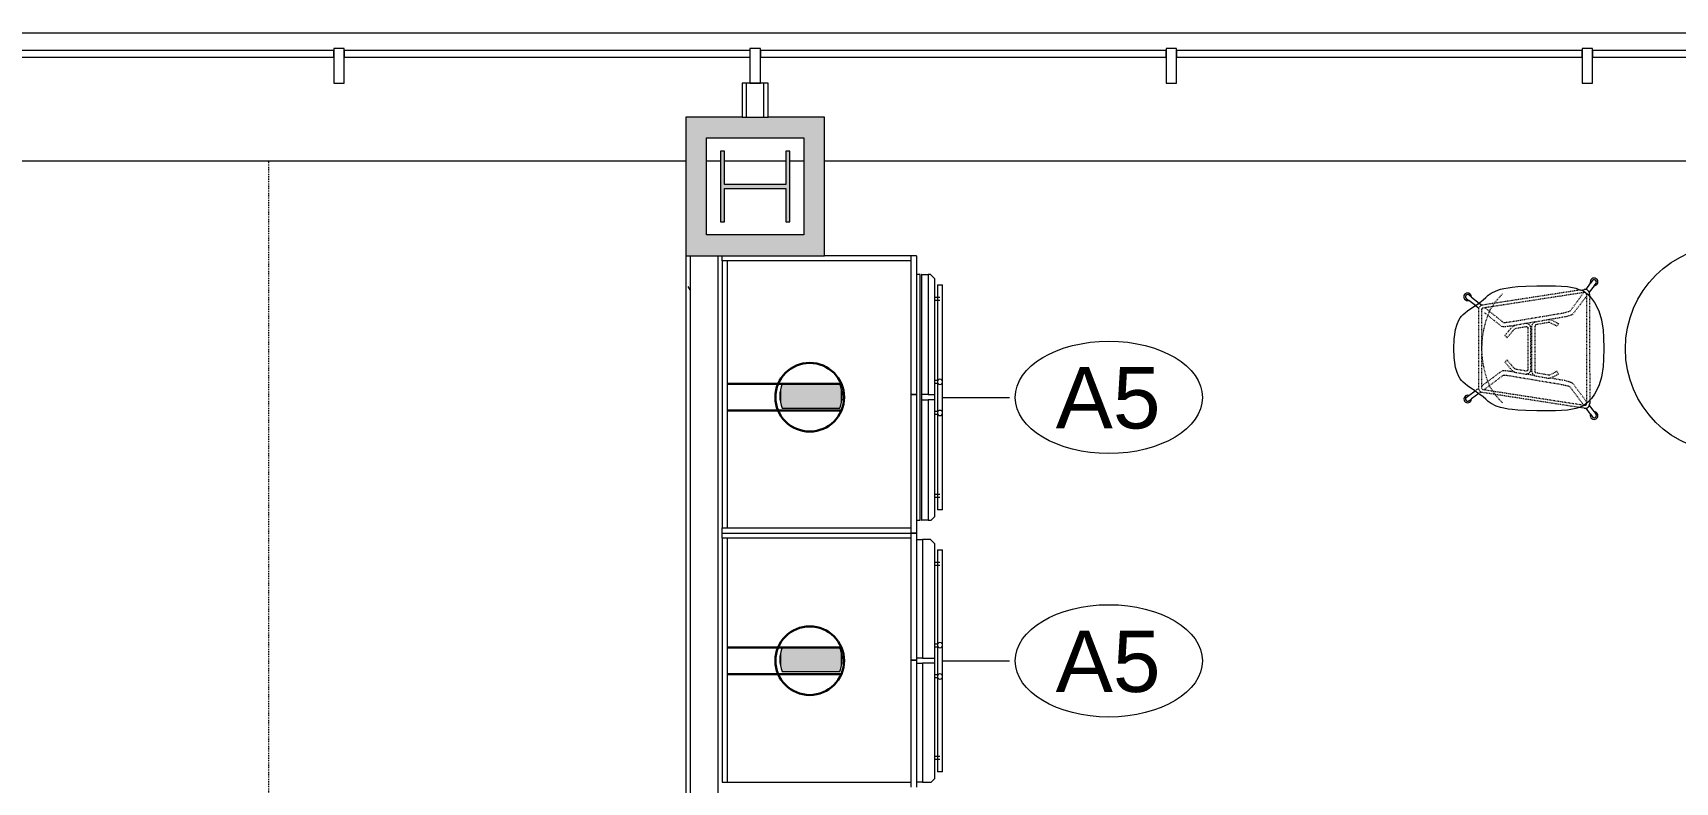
# Model space of a CAD drawing. Header units: inches. Extents: x -1180 to 2011, y -268 to 2143.
# Drawn here: x -161.5 to 75.3, y 2034.5 to 2142.6 of the extents above; entities that cross this region are included whole.
import ezdxf

# ---------------------------------------------------------------- set-up
doc = ezdxf.new("R2010")
doc.units = ezdxf.units.IN
doc.header["$MEASUREMENT"] = 0
doc.linetypes.add('Dash 1_8_', pattern=[0.25, 0.125, -0.125])
doc.linetypes.add('Overhead', pattern=[0.15625, 0.09375, -0.0625])
for name, color, linetype, lineweight in [('A-ANNO-NOTE', 131, 'Continuous', 13), ('A-GLAZ-CURT', 52, 'Continuous', 9), ('A-GLAZ-CWMG', 51, 'Continuous', 13), ('A-WALL', 113, 'Continuous', 13), ('A-WALL-PATT', 111, 'Continuous', 13), ('I-FURN', 30, 'Continuous', 9), ('I-WALL', 2, 'Continuous', 13), ('Q-CASE', 31, 'Continuous', 13), ('Q-SPCQ', 91, 'Continuous', 9), ('Q-SPCQ-IDEN', 132, 'Continuous', 9), ('S-COLS', 52, 'Continuous', 13)]:
    doc.layers.add(name, color=color, linetype=linetype, lineweight=lineweight)
doc.styles.add('Arial', font='arial.ttf', dxfattribs={"height": 8.851796})
pattern_1 = [(0, (0, 0), (30.72, 7.68), [1.267, -21.773, 1.267, -21.773, -122.88]), (0, (0, 0), (30.72, 7.68), [-46.08, 1.267, -44.813, 1.267, -21.773, -53.76]), (0, (0, 0), (30.72, 7.68), [-115.2, 1.267, -14.093, 1.267, -37.133]), (120, (11.52, 3.84), (-22.011075, 22.7643), [1.267, -21.773, 1.267, -21.773, -122.88]), (120, (11.52, 3.84), (-22.011075, 22.7643), [-46.08, 1.267, -44.813, 1.267, -21.773, -53.76]), (120, (11.52, 3.84), (-22.011075, 22.7643), [-115.2, 1.267, -14.093, 1.267, -37.133]), (240, (15.36, 19.2), (-8.708925, -30.4443), [1.267, -21.773, 1.267, -21.773, -122.88]), (240, (15.36, 19.2), (-8.708925, -30.4443), [-46.08, 1.267, -44.813, 1.267, -21.773, -53.76]), (240, (15.36, 19.2), (-8.708925, -30.4443), [-115.2, 1.267, -14.093, 1.267, -37.133])]

# ---------------------------------------------------------------- blocks, each defined once
blk = doc.blocks.new('HP-Bearing Pile-Column - HP10X57-5580024-6TH FLOOR POWER _ SIGNAL')
at = {"layer": 'S-COLS', "lineweight": 9}
blk.add_hatch(color=7, dxfattribs=at).paths.add_polyline_path([(-5.1, 5), (-5.1, 4.435), (-0.2825, 4.435), (-0.2825, -4.435), (-5.1, -4.435), (-5.1, -5), (5.1, -5), (5.1, -4.435), (0.2825, -4.435), (0.2825, 4.435), (5.1, 4.435), (5.1, 5), (-4.9623, 5)], flags=0)
at = {"layer": 'S-COLS', "color": 8, "lineweight": 20}
for p, q in [((5.1, 5), (-5.1, 5)), ((-5.1, 5), (-5.1, 4.435)), ((5.1, 4.435), (5.1, 5)), ((-5.1, 4.435), (-0.2825, 4.435)), ((-0.2825, 4.435), (-0.2825, -4.435)), ((0.2825, -4.435), (0.2825, 4.435)), ((0.2825, 4.435), (5.1, 4.435)), ((-0.2825, -4.435), (-5.1, -4.435)), ((-5.1, -4.435), (-5.1, -5)), ((5.1, -4.435), (0.2825, -4.435)), ((5.1, -5), (5.1, -4.435)), ((-5.1, -5), (5.1, -5))]:
    blk.add_line(p, q, dxfattribs=at)
blk = doc.blocks.new('System Panel - Glazed-4980337-6TH FLOOR POWER _ SIGNAL')
at = {"layer": 'A-GLAZ-CURT', "lineweight": 13}
for p, q in [((29.25, 1.75), (-29.25, 1.75)), ((-29.25, 1.75), (-29.25, 0.75)), ((-29.25, 0.75), (29.25, 0.75)), ((29.25, 0.75), (29.25, 1.75))]:
    blk.add_line(p, q, dxfattribs=at)
blk = doc.blocks.new('System Panel - Glazed-4980340-6TH FLOOR POWER _ SIGNAL')
at = {"layer": 'A-GLAZ-CURT', "lineweight": 13}
for p, q in [((29.25, 1.75), (-29.25, 1.75)), ((-29.25, 1.75), (-29.25, 0.75)), ((-29.25, 0.75), (29.25, 0.75)), ((29.25, 0.75), (29.25, 1.75))]:
    blk.add_line(p, q, dxfattribs=at)
blk = doc.blocks.new('System Panel - Glazed-4980341-6TH FLOOR POWER _ SIGNAL')
at = {"layer": 'A-GLAZ-CURT', "lineweight": 13}
for p, q in [((25.75, 1.75), (-25.75, 1.75)), ((-25.75, 1.75), (-25.75, 0.75)), ((-25.75, 0.75), (25.75, 0.75)), ((25.75, 0.75), (25.75, 1.75))]:
    blk.add_line(p, q, dxfattribs=at)
blk = doc.blocks.new('Rectangular Mullion - 1_5_ x 2_5_ rectangular-4980335-6TH FLOOR POWER _ SIGNAL')
at = {"layer": 'A-GLAZ-CWMG', "lineweight": 20}
for p, q in [((-0.75, 3), (0.75, 3)), ((-0.75, -2), (-0.75, 3)), ((0.75, 3), (0.75, -2)), ((0.75, -2), (-0.75, -2))]:
    blk.add_line(p, q, dxfattribs=at)
blk = doc.blocks.new('A-Refrigerator - A-Refrigerator-BREAK-4739113-6TH FLOOR POWER _ SIGNAL')
at = {"layer": 'Q-SPCQ'}
for p, q in [((-17.5, -14), (-17.5, -13.1)), ((-0.36, -14), (-17.5, -14)), ((-17.5, -14), (-17.5, -15.21)), ((-0.36, -13.1), (-0.36, -14)), ((-0.36, -15.75), (-0.36, -14)), ((0.39, -14), (0.39, -13.1)), ((17.5, -14), (0.39, -14)), ((0.39, -14), (0.39, -15.75)), ((17.5, -13.1), (17.5, -14)), ((17.5, -15.14), (17.5, -14)), ((-17.5, -15.21), (-16.96, -15.75)), ((-16.96, -15.75), (-0.36, -15.75)), ((-2.41, -16.13), (-16, -16.13)), ((-16, -16.88), (-16, -16.13)), ((-14.19, -15.75), (-14.19, -16.13)), ((-14.19, -15.75), (-14.19, -16.5)), ((-13.81, -16.13), (-13.81, -15.75)), ((-13.81, -16.5), (-13.81, -15.75)), ((-2.42, -15.75), (-2.42, -16.18)), ((-2.42, -15.75), (-2.42, -16.18)), ((2.05, -16.13), (-2.05, -16.13)), ((-2.04, -16.2), (-2.04, -15.75)), ((-2.04, -16.2), (-2.04, -15.75)), ((-0.36, -15.75), (0.39, -15.75)), ((0.39, -15.75), (16.89, -15.75)), ((2.04, -15.75), (2.04, -16.2)), ((2.04, -15.75), (2.04, -16.2)), ((16, -16.13), (2.41, -16.13)), ((2.42, -16.18), (2.42, -15.75)), ((2.42, -16.18), (2.42, -15.75)), ((13.81, -15.75), (13.81, -16.13)), ((13.81, -15.75), (13.81, -16.5)), ((14.19, -16.13), (14.19, -15.75)), ((14.19, -16.5), (14.19, -15.75)), ((16, -16.13), (16, -16.88)), ((16.89, -15.75), (17.5, -15.14)), ((-16, -16.88), (16, -16.88))]:
    blk.add_line(p, q, dxfattribs=at)
for centre, start, end in [((-2.25, -16.5), 90, 270), ((-2.25, -16.5), 270, 90), ((2.25, -16.5), 90, 270), ((2.25, -16.5), 270, 90)]:
    blk.add_arc(centre, 0.375, start, end, dxfattribs=at)
blk = doc.blocks.new('A-Refrigerator - A-Refrigerator-BREAK-5920034-6TH FLOOR POWER _ SIGNAL')
at = {"layer": 'Q-SPCQ'}
for p, q in [((-17.72, -13.1), (-17.72, -13.63)), ((-17.72, -13.63), (17.72, -13.63)), ((-0.36, -13.81), (-17.72, -13.81)), ((-17.72, -13.81), (-17.72, -13.88)), ((-17.72, -13.88), (-0.36, -13.88)), ((-17.72, -14.81), (-17.72, -13.88)), ((-0.36, -13.88), (-0.36, -13.81)), ((17.72, -13.81), (-0.36, -13.81)), ((-0.36, -13.88), (-0.36, -14.81)), ((0.39, -13.88), (17.72, -13.88)), ((0.39, -14.81), (0.39, -13.88)), ((17.72, -13.63), (17.72, -13.1)), ((17.72, -13.88), (17.72, -13.81)), ((17.72, -13.88), (17.72, -14.81)), ((-0.36, -14.81), (-17.72, -14.81)), ((-17.72, -14.81), (-17.72, -15.21)), ((-17.72, -15.21), (-17.18, -15.75)), ((-17.18, -15.75), (-0.36, -15.75)), ((-2.41, -16.13), (-16.22, -16.13)), ((-16.22, -16.88), (-16.22, -16.13)), ((-14.41, -15.75), (-14.41, -16.13)), ((-14.41, -15.75), (-14.41, -16.5)), ((-14.03, -16.13), (-14.03, -15.75)), ((-14.03, -16.5), (-14.03, -15.75)), ((-2.42, -15.75), (-2.42, -16.17)), ((-2.42, -15.75), (-2.42, -16.17)), ((2.05, -16.13), (-2.05, -16.13)), ((-2.04, -16.2), (-2.04, -15.75)), ((-2.04, -16.2), (-2.04, -15.75)), ((-0.36, -15.75), (-0.36, -14.81)), ((-0.36, -15.75), (0.39, -15.75)), ((17.72, -14.81), (0.39, -14.81)), ((0.39, -14.81), (0.39, -15.75)), ((0.39, -15.75), (17.11, -15.75)), ((2.04, -15.75), (2.04, -16.2)), ((2.04, -15.75), (2.04, -16.2)), ((16.22, -16.13), (2.41, -16.13)), ((2.42, -16.17), (2.42, -15.75)), ((2.42, -16.17), (2.42, -15.75)), ((14.03, -15.75), (14.03, -16.13)), ((14.03, -15.75), (14.03, -16.5)), ((14.41, -16.13), (14.41, -15.75)), ((14.41, -16.5), (14.41, -15.75)), ((16.22, -16.13), (16.22, -16.88)), ((17.11, -15.75), (17.72, -15.14)), ((17.72, -15.14), (17.72, -14.81)), ((-16.22, -16.88), (16.22, -16.88))]:
    blk.add_line(p, q, dxfattribs=at)
for centre, start, end in [((-2.25, -16.5), 90, 270), ((-2.25, -16.5), 270, 90), ((2.25, -16.5), 90, 270), ((2.25, -16.5), 270, 90)]:
    blk.add_arc(centre, 0.375, start, end, dxfattribs=at)
blk = doc.blocks.new('HermanMiller_Collection_Eames_UpholsteredMoldedStool - Plastic - Bar Height-5347301-6TH FLOOR POWER _ SIGNAL')
at = {"layer": 'I-FURN'}
for p, q in [((8.74, 9.83), (8.46, 9.45)), ((-9.47, 7.27), (-9.1, 6.97)), ((-8.73, 7.47), (-9.07, 7.74)), ((-8.73, 7.47), (-7.63, 6.6)), ((-7.04, 7.07), (-6.67, 7.39)), ((-6.67, 7.39), (-6.29, 7.72)), ((-6.29, 7.72), (-5.87, 8.02)), ((-5.87, 8.02), (-5.15, 8.38)), ((-5.15, 8.38), (-4.52, 8.58)), ((-4.52, 8.58), (-4.07, 8.69)), ((-4.07, 8.69), (-3.41, 8.81)), ((-3.41, 8.81), (-2.83, 8.88)), ((-2.83, 8.88), (-2.04, 8.97)), ((-2.04, 8.97), (-0.9, 9.03)), ((-0.9, 9.03), (0.73, 9.06)), ((0.73, 9.06), (2.15, 9.08)), ((2.15, 9.08), (3.4, 9.09)), ((3.4, 9.09), (5.15, 9)), ((5.15, 9), (6.34, 8.75)), ((6.34, 8.75), (6.99, 8.48)), ((6.99, 8.48), (7.53, 8.57)), ((7.34, 8.34), (6.99, 8.48)), ((8.17, 7.73), (7.34, 8.34)), ((7.8, 8.55), (8.46, 9.45)), ((8.31, 7.57), (8.17, 7.73)), ((8.97, 9.1), (8.26, 8.15)), ((8.31, 7.89), (8.31, 7.57)), ((8.31, 7.57), (8.6, 7.27)), ((8.6, 7.27), (9.04, 6.69)), ((8.97, 9.1), (9.24, 9.47)), ((-10.14, 4.7), (-9.9, 4.95)), ((-9.9, 4.95), (-9.65, 5.19)), ((-9.65, 5.19), (-9.29, 5.46)), ((-9.29, 5.46), (-8.8, 5.8)), ((-8.15, 6.23), (-9.1, 6.97)), ((-8.8, 5.8), (-8.15, 6.23)), ((-8.15, 6.23), (-7.63, 6.6)), ((-8.15, 6.23), (-7.67, 5.85)), ((-7.63, 6.6), (-7.49, 6.7)), ((-7.63, 6.6), (-7.23, 6.28)), ((-7.49, 6.7), (-7.04, 7.07)), ((9.04, 6.69), (9.66, 5.47)), ((9.66, 5.47), (10.03, 4.19)), ((-11.21, 1.4), (-11, 2.8)), ((-11, 2.8), (-10.8, 3.55)), ((-10.8, 3.55), (-10.54, 4.13)), ((-10.54, 4.13), (-10.33, 4.45)), ((-10.33, 4.45), (-10.14, 4.7)), ((10.03, 4.19), (10.25, 2.69)), ((10.25, 2.69), (10.34, 1.61)), ((-11.26, 0.06), (-11.21, 1.4)), ((-11.21, -1.27), (-11.26, 0.06)), ((10.34, 1.61), (10.38, 0.06)), ((10.38, 0.06), (10.34, -1.48)), ((-11, -2.68), (-11.21, -1.27)), ((10.34, -1.48), (10.25, -2.57)), ((-10.8, -3.43), (-11, -2.68)), ((-10.54, -4), (-10.8, -3.43)), ((-10.33, -4.32), (-10.54, -4)), ((-10.14, -4.57), (-10.33, -4.32)), ((-9.9, -4.82), (-10.14, -4.57)), ((10.03, -4.07), (9.66, -5.35)), ((10.25, -2.57), (10.03, -4.07)), ((-9.65, -5.07), (-9.9, -4.82)), ((-9.29, -5.33), (-9.65, -5.07)), ((-9.46, -7.01), (-9.08, -6.72)), ((-8.8, -5.68), (-9.29, -5.33)), ((-9.08, -6.72), (-8.2, -6.07)), ((-8.2, -6.07), (-8.8, -5.68)), ((-7.66, -6.45), (-8.72, -7.23)), ((-8.2, -6.07), (-7.66, -6.45)), ((-7.49, -6.57), (-7.66, -6.45)), ((-7.04, -6.94), (-7.49, -6.57)), ((-6.67, -7.26), (-7.04, -6.94)), ((9.04, -6.56), (8.6, -7.15)), ((9.66, -5.35), (9.04, -6.56)), ((-9.06, -7.48), (-8.72, -7.23)), ((-6.29, -7.59), (-6.67, -7.26)), ((-5.87, -7.9), (-6.29, -7.59)), ((-5.15, -8.26), (-5.87, -7.9)), ((-4.52, -8.46), (-5.15, -8.26)), ((-4.07, -8.56), (-4.52, -8.46)), ((-3.41, -8.69), (-4.07, -8.56)), ((-2.83, -8.75), (-3.41, -8.69)), ((-2.04, -8.85), (-2.83, -8.75)), ((-0.9, -8.9), (-2.04, -8.85)), ((0.73, -8.94), (-0.9, -8.9)), ((2.15, -8.95), (0.73, -8.94)), ((3.4, -8.96), (2.15, -8.95)), ((5.15, -8.87), (3.4, -8.96)), ((6.34, -8.63), (5.15, -8.87)), ((6.76, -8.45), (6.34, -8.63)), ((6.76, -8.45), (7.34, -8.21)), ((7.54, -8.57), (6.76, -8.45)), ((7.34, -8.21), (8.17, -7.6)), ((7.47, -8.12), (7.61, -8.14)), ((8.45, -9.44), (7.8, -8.56)), ((7.89, -7.81), (7.89, -7.9)), ((8.17, -7.6), (8.33, -7.43)), ((8.27, -8.16), (8.96, -9.09)), ((8.6, -7.15), (8.33, -7.43)), ((8.33, -7.43), (8.33, -7.9)), ((8.45, -9.44), (8.74, -9.83)), ((8.96, -9.09), (9.26, -9.49))]:
    blk.add_line(p, q, dxfattribs=at)
at = {"layer": 'I-FURN', "linetype": 'Overhead'}
for p, q in [((6.99, 8.48), (-7.14, 6.3)), ((7.6, 8.13), (-7.07, 5.87)), ((-5.31, 6.73), (-4.69, 7.43)), ((-4.69, 7.43), (-4.26, 7.91)), ((5.55, 5.49), (7.47, 8.11)), ((7.87, 7.61), (5.91, 5.01)), ((7.87, 7.89), (7.89, -7.81)), ((8.31, 7.57), (8.33, -7.43)), ((-7.71, 5.63), (-7.72, -5.63)), ((-7.27, 5.63), (-7.28, -5.63)), ((-4.37, 3.22), (-6.9, 5.25)), ((-6.77, 5.92), (-4.11, 3.79)), ((-6.55, 4.24), (-6, 5.65)), ((-6, 5.65), (-5.31, 6.73)), ((-3.28, 3.87), (4.31, 5.14)), ((4.31, 5.14), (4.8, 5.25)), ((4.8, 5.25), (5.22, 5.36)), ((5.34, 4.75), (4.92, 4.63)), ((5.22, 5.36), (5.43, 5.43)), ((5.6, 4.84), (5.34, 4.75)), ((5.43, 5.43), (5.55, 5.49)), ((5.75, 4.91), (5.6, 4.84)), ((5.91, 5.01), (5.75, 4.91)), ((-7.13, 1.61), (-6.95, 2.68)), ((-6.95, 2.68), (-6.55, 4.24)), ((-4.21, 3.19), (-4.37, 3.22)), ((-4.05, 3.18), (-4.21, 3.19)), ((-4.11, 3.79), (-4.08, 3.79)), ((-4.08, 3.79), (-3.96, 3.79)), ((-3.85, 3.18), (-4.05, 3.18)), ((-3.96, 3.79), (-3.66, 3.82)), ((-3.35, 2.58), (-3.91, 1.9)), ((-3.54, 3.21), (-3.85, 3.18)), ((-3.66, 3.82), (-3.28, 3.87)), ((-3.16, 3.26), (-3.54, 3.21)), ((-3.13, 2.81), (-3.35, 2.58)), ((-2.45, 3.38), (-3.16, 3.26)), ((-2.85, 3.15), (-3.13, 2.81)), ((-3, 2.3), (-2.79, 2.54)), ((-2.45, 3.38), (-2.85, 3.15)), ((-2.79, 2.54), (-2.55, 2.83)), ((-2.55, 2.83), (-2.37, 2.95)), ((-0.82, 3.66), (-2.45, 3.38)), ((-2.37, 2.95), (-0.82, 3.22)), ((-0.48, 3.57), (-0.82, 3.66)), ((-0.82, 3.22), (-0.7, 3.19)), ((0.43, 3.87), (-0.8, 3.66)), ((-0.7, 3.19), (-0.61, 3.1)), ((-0.61, 3.1), (-0.58, 2.98)), ((-0.58, 2.98), (-0.58, -2.98)), ((-0.23, 3.31), (-0.48, 3.57)), ((-0.15, 2.98), (-0.23, 3.31)), ((-0.15, -2.98), (-0.15, 2.98)), ((0, 3.25), (0.08, 3.57)), ((0, -3.25), (0, 3.25)), ((0.08, 3.57), (0.33, 3.84)), ((0.33, 3.84), (0.67, 3.93)), ((0.47, 3.37), (0.44, 3.25)), ((0.44, 3.25), (0.44, -3.25)), ((0.55, 3.46), (0.47, 3.37)), ((0.67, 3.49), (0.55, 3.46)), ((0.67, 3.93), (2.38, 4.24)), ((2.44, 3.8), (0.67, 3.49)), ((2.38, 4.24), (2.54, 4.22)), ((2.55, 3.79), (2.44, 3.8)), ((4.42, 4.54), (2.54, 4.22)), ((2.54, 4.22), (2.72, 4.2)), ((3.64, 3.25), (2.55, 3.79)), ((2.72, 4.2), (3.83, 3.64)), ((3.83, 3.64), (3.64, 3.25)), ((4.92, 4.63), (4.42, 4.54)), ((-7.22, 0.06), (-7.13, 1.61)), ((-7.13, -1.49), (-7.22, 0.06)), ((-3.91, 1.9), (-3.58, 1.62)), ((-3.58, 1.62), (-3, 2.3)), ((-6.95, -2.56), (-7.13, -1.49)), ((-3.58, -1.62), (-3.91, -1.9)), ((-3.91, -1.9), (-3.35, -2.58)), ((-3, -2.3), (-3.58, -1.62)), ((-2.79, -2.54), (-3, -2.3)), ((-4.37, -3.22), (-7.28, -5.4)), ((-6.55, -4.13), (-6.95, -2.56)), ((-6.91, -5.88), (-4.11, -3.79)), ((-6, -5.54), (-6.55, -4.13)), ((-4.21, -3.19), (-4.37, -3.22)), ((-4.05, -3.18), (-4.21, -3.19)), ((-4.11, -3.79), (-4.08, -3.79)), ((-4.08, -3.79), (-3.96, -3.79)), ((-3.85, -3.18), (-4.05, -3.18)), ((-3.96, -3.79), (-3.66, -3.82)), ((-3.54, -3.21), (-3.85, -3.18)), ((-3.66, -3.82), (-3.28, -3.87)), ((-3.16, -3.26), (-3.54, -3.21)), ((-3.35, -2.58), (-3.13, -2.81)), ((-3.28, -3.87), (4.31, -5.14)), ((-2.45, -3.38), (-3.16, -3.26)), ((-3.13, -2.81), (-2.85, -3.15)), ((-2.85, -3.15), (-2.45, -3.38)), ((-2.55, -2.83), (-2.79, -2.54)), ((-2.37, -2.95), (-2.55, -2.83)), ((-2.45, -3.38), (-0.82, -3.66)), ((-0.82, -3.22), (-2.37, -2.95)), ((-0.7, -3.19), (-0.82, -3.22)), ((-0.82, -3.66), (-0.48, -3.57)), ((0.43, -3.87), (-0.8, -3.66)), ((-0.61, -3.1), (-0.7, -3.19)), ((-0.58, -2.98), (-0.61, -3.1)), ((-0.48, -3.57), (-0.23, -3.31)), ((-0.23, -3.31), (-0.15, -2.98)), ((0, -3.25), (0.08, -3.57)), ((0.08, -3.57), (0.33, -3.84)), ((0.33, -3.84), (0.67, -3.93)), ((0.47, -3.37), (0.44, -3.25)), ((0.55, -3.46), (0.47, -3.37)), ((0.67, -3.49), (0.55, -3.46)), ((2.44, -3.8), (0.67, -3.49)), ((0.67, -3.93), (2.38, -4.24)), ((2.38, -4.24), (2.72, -4.2)), ((2.55, -3.79), (2.44, -3.8)), ((3.64, -3.25), (2.55, -3.79)), ((4.42, -4.54), (2.56, -4.22)), ((2.72, -4.2), (3.83, -3.64)), ((3.83, -3.64), (3.64, -3.25)), ((4.92, -4.63), (4.42, -4.54)), ((5.34, -4.75), (4.92, -4.63)), ((-8.2, -6.07), (-7.72, -5.71)), ((-7.66, -6.45), (-7.36, -6.23)), ((6.76, -8.45), (-7.15, -6.3)), ((-7.08, -5.86), (7.45, -8.11)), ((-5.31, -6.61), (-6, -5.54)), ((-4.69, -7.32), (-5.31, -6.61)), ((4.31, -5.14), (4.8, -5.25)), ((4.8, -5.25), (5.22, -5.36)), ((5.22, -5.36), (5.43, -5.43)), ((5.6, -4.84), (5.34, -4.75)), ((5.43, -5.43), (5.46, -5.45)), ((5.46, -5.45), (7.45, -8.11)), ((5.75, -4.91), (5.6, -4.84)), ((5.91, -5.01), (5.75, -4.91)), ((7.89, -7.64), (5.91, -5.01)), ((-4.26, -7.79), (-4.69, -7.32))]:
    blk.add_line(p, q, dxfattribs=at)
at = {"layer": 'I-FURN'}
for centre, radius, start, end in [((8.97, 9.65), 0.553, 269.5112, 201.5904), ((8.99, 9.65), 0.31, 323.2637, 144.7045), ((-9.28, 7.49), 0.547, 357.2068, 288.5724), ((-9.28, 7.51), 0.309, 47.3638, 231.7298), ((7.63, 7.89), 0.68, 75.7696, 98.8366), ((7.63, 7.89), 0.24, 0, 98.8697), ((7.63, 7.89), 0.68, 21.8173, 75.7696), ((7.63, 7.89), 0.68, 0, 21.8173), ((-9.26, -7.24), 0.547, 69.9273, 0.9914), ((-9.27, -7.25), 0.309, 128.2698, 312.6357), ((7.65, -7.9), 0.68, 261.163, 282.904), ((7.65, -7.9), 0.24, 261.1929, 359.9996), ((7.65, -7.9), 0.68, 282.904, 337.2458), ((7.65, -7.9), 0.68, 337.2458, 359.9996), ((8.97, -9.64), 0.553, 158.8402, 90.7423), ((8.99, -9.64), 0.31, 216.2286, 41.7247)]:
    blk.add_arc(centre, radius, start, end, dxfattribs=at)
at = {"layer": 'I-FURN', "linetype": 'Overhead'}
for centre, radius, start, end in [((-7.03, 5.63), 0.68, 98.7756, 179.9504), ((-7.03, 5.63), 0.24, 98.7767, 179.9504), ((-7.04, -5.63), 0.679, 179.9504, 261.1945), ((-7.04, -5.63), 0.24, 181.0802, 261.1941)]:
    blk.add_arc(centre, radius, start, end, dxfattribs=at)
blk = doc.blocks.new('Steelcase Coalesse - Montara650 - Table - Cafe Height - Round - Counter Height - 30__ Diameter-5519803-6TH FLOOR POWER _ SIGNAL')
at = {"layer": 'I-FURN'}
blk.add_circle((0, 0), 15, dxfattribs=at)
blk = doc.blocks.new('CW Cupbd - Fridge 80_h x 24_d - 2 Doors-5887458-6TH FLOOR POWER _ SIGNAL')
at = {"layer": 'Q-CASE', "lineweight": 20}
for p, q in [((2, -5.31), (2, -32.56)), ((42, -32.56), (42, -20.06))]:
    blk.add_line(p, q, dxfattribs=at)
at = {"layer": 'Q-CASE', "lineweight": 9}
for p, q in [((41.25, -5.31), (2.75, -5.31)), ((2.75, -5.31), (2.75, -6.06)), ((2.75, -6.06), (2.75, -32.56)), ((2.75, -6.06), (41.25, -6.06)), ((41.25, -6.06), (41.25, -5.31)), ((41.25, -32.56), (41.25, -6.06)), ((2, -32.56), (22, -32.56)), ((2, -32.56), (2, -33.31)), ((22, -33.31), (22, -32.56)), ((22, -32.56), (42, -32.56)), ((22, -32.56), (22, -33.31)), ((42, -33.31), (42, -32.56)), ((22, -33.31), (2, -33.31)), ((42, -33.31), (22, -33.31))]:
    blk.add_line(p, q, dxfattribs=at)
blk = doc.blocks.new('CW Cupbd - Fridge 80_h x 24_d - 2 Doors-5887483-6TH FLOOR POWER _ SIGNAL')
at = {"layer": 'Q-CASE', "lineweight": 9}
for p, q in [((2, 33.31), (20.33, 33.31)), ((2, 33.31), (2, 32.56)), ((20.33, 32.56), (20.33, 33.31)), ((20.33, 33.31), (38.66, 33.31)), ((20.33, 33.31), (20.33, 32.56)), ((20.33, 32.56), (2, 32.56)), ((2.75, 32.56), (2.75, 6.06)), ((38.66, 32.56), (20.33, 32.56)), ((37.91, 6.06), (37.91, 32.56)), ((37.91, 6.06), (2.75, 6.06)), ((2.75, 6.06), (2.75, 5.31)), ((2.75, 5.31), (37.91, 5.31)), ((37.91, 5.31), (37.91, 6.06))]:
    blk.add_line(p, q, dxfattribs=at)
at = {"layer": 'Q-CASE', "lineweight": 20}
blk.add_line((2, 5.31), (2, 32.56), dxfattribs=at)
blk = doc.blocks.new('Zira Wksta 12 - Type 1-V131-6TH FLOOR POWER _ SIGNAL')
at = {"layer": 'I-FURN', "linetype": 'Dash 1_8_'}
blk.add_line((-108, 12), (-108, -99.5), dxfattribs=at)
blk = doc.blocks.new('Appliance_Specialty Equipment Tag - Standard-3515593-6TH FLOOR POWER _ SIGNAL')
at = {"layer": 'Q-SPCQ-IDEN'}
blk.add_ellipse((-0.0499, 0.0037), major_axis=(-0.1406, 0), ratio=0.600473, dxfattribs=at)

msp = doc.modelspace()

# ---------------------------------------------------------------- hatches: boundary and pattern name
at = {"layer": 'A-ANNO-NOTE', "lineweight": 9}
for points in [[(-53.76, 2089.43), (-53.76, 2091.03), (-53.8, 2089.78)], [(-53.63, 2088.91), (-53.63, 2091.55), (-53.76, 2091.03)], [(-53.63, 2088.91), (-53.76, 2091.03), (-53.76, 2089.43)], [(-45.03, 2091.55), (-53.48, 2091.97), (-53.63, 2091.55)], [(-45.03, 2088.91), (-45.03, 2091.55), (-53.63, 2091.55)], [(-53.63, 2088.91), (-45.03, 2088.91), (-53.63, 2091.55)], [(-45.03, 2091.55), (-45.18, 2091.97), (-53.48, 2091.97)], [(-44.9, 2089.43), (-44.9, 2091.03), (-45.03, 2091.55)], [(-45.03, 2088.91), (-44.9, 2089.43), (-45.03, 2091.55)], [(-44.9, 2089.43), (-44.85, 2090.68), (-44.9, 2091.03)], [(-53.48, 2088.49), (-45.03, 2088.91), (-53.63, 2088.91)], [(-53.48, 2088.49), (-45.18, 2088.49), (-45.03, 2088.91)], [(-44.9, 2089.43), (-44.83, 2090.14), (-44.85, 2090.68)], [(-53.63, 2050.91), (-53.63, 2053.55), (-53.76, 2053.03)], [(-45.03, 2053.55), (-53.48, 2053.97), (-53.63, 2053.55)], [(-45.03, 2050.91), (-45.03, 2053.55), (-53.63, 2053.55)], [(-45.03, 2050.91), (-53.63, 2053.55), (-53.63, 2050.91)], [(-45.03, 2053.55), (-45.18, 2053.97), (-53.48, 2053.97)], [(-44.9, 2051.43), (-44.9, 2053.03), (-45.03, 2053.55)], [(-45.03, 2050.91), (-44.9, 2051.43), (-45.03, 2053.55)], [(-53.76, 2051.43), (-53.76, 2053.03), (-53.8, 2051.78)], [(-53.63, 2050.91), (-53.76, 2053.03), (-53.76, 2051.43)], [(-53.48, 2050.49), (-45.03, 2050.91), (-53.63, 2050.91)], [(-53.48, 2050.49), (-45.18, 2050.49), (-45.03, 2050.91)], [(-44.9, 2051.43), (-44.85, 2052.68), (-44.9, 2053.03)], [(-44.9, 2051.43), (-44.83, 2052.14), (-44.85, 2052.68)]]:
    msp.add_hatch(color=256, dxfattribs=at).paths.add_polyline_path(points, flags=0)
at = {"layer": 'A-WALL-PATT', "lineweight": 9}
for points in [[(-66.75, 2110.46), (-64.38, 2110.46), (-64.38, 2130.46), (-67.38, 2130.46), (-67.38, 2110.46)], [(-56.63, 2127.46), (-47.38, 2127.46), (-47.38, 2130.46), (-64.38, 2130.46), (-64.38, 2127.46), (-58.13, 2127.46)], [(-47.38, 2110.46), (-47.38, 2127.46), (-50.38, 2127.46), (-50.38, 2110.46)], [(-63.42, 2110.46), (-50.38, 2110.46), (-50.38, 2113.46), (-64.38, 2113.46), (-64.38, 2110.46), (-63.85, 2110.46)]]:
    msp.add_hatch(color=7, dxfattribs=at).paths.add_polyline_path(points, flags=0)
h = msp.add_hatch(dxfattribs=at)
h.set_pattern_fill('FP_1', color=256, style=0, pattern_type=2)
h.set_pattern_definition(pattern_1)
h.paths.add_polyline_path([(-66.75, 1895.42), (-66.75, 2110.46), (-67.38, 2110.46), (-67.38, 1895.42)], flags=0)
h = msp.add_hatch(dxfattribs=at)
h.set_pattern_fill('FP_1', color=256, style=0, pattern_type=2)
h.set_pattern_definition(pattern_1)
h.paths.add_polyline_path([(-62.13, 1895.42), (-62.13, 2110.46), (-62.75, 2110.46), (-62.75, 1895.42)], flags=0)

# ---------------------------------------------------------------- linework, layer by layer
at = {"layer": 'A-ANNO-NOTE', "lineweight": 30}
for p, q in [((-61.47, 2091.97), (-44.95, 2091.97)), ((-61.47, 2088.14), (-44.95, 2088.14)), ((-61.47, 2053.97), (-44.95, 2053.97)), ((-61.47, 2050.14), (-44.95, 2050.14))]:
    msp.add_line(p, q, dxfattribs=at)
at = {"layer": 'A-ANNO-NOTE', "lineweight": 9}
for p, q in [((-45.18, 2091.97), (-53.48, 2091.97)), ((-53.48, 2088.49), (-45.18, 2088.49)), ((-45.18, 2053.97), (-53.48, 2053.97)), ((-53.48, 2050.49), (-45.18, 2050.49))]:
    msp.add_line(p, q, dxfattribs=at)
at = {"layer": 'A-ANNO-NOTE', "lineweight": 30}
for centre in [(-49.51, 2090.06), (-49.51, 2052.06)]:
    msp.add_circle(centre, 4.95, dxfattribs=at)
at = {"layer": 'A-ANNO-NOTE', "lineweight": 9}
for centre, start, end in [((-49.33, 2090.23), 157.2244, 202.7756), ((-49.33, 2090.23), 337.2244, 22.7756), ((-49.33, 2052.23), 157.2244, 202.7756), ((-49.33, 2052.23), 337.2244, 22.7756)]:
    msp.add_arc(centre, 4.5, start, end, dxfattribs=at)
at = {"layer": 'A-WALL', "lineweight": 9}
for p, q in [((-957.72, 2142.61), (1201.64, 2142.61)), ((-67.38, 2124.11), (-235.5, 2124.11)), ((-62.38, 2124.11), (-64.38, 2124.11)), ((-52.94, 2124.11), (-61.81, 2124.11)), ((-50.38, 2124.11), (-52.38, 2124.11)), ((292.8, 2124.11), (-47.38, 2124.11))]:
    msp.add_line(p, q, dxfattribs=at)
at = {"layer": 'A-WALL'}
for p, q in [((-58.63, 2130.46), (-58.63, 2135.33)), ((-56.13, 2130.46), (-56.13, 2135.33)), ((-59.25, 2130.46), (-55.5, 2130.46)), ((-66.75, 2110.46), (-66.75, 1895.42)), ((-62.75, 2110.46), (-62.75, 1895.42))]:
    msp.add_line(p, q, dxfattribs=at)
at = {"layer": 'A-WALL', "color": 55}
msp.add_line((-67.38, 2110.46), (-64.38, 2110.46), dxfattribs=at)
at = {"layer": 'I-WALL'}
for p, q in [((-59.25, 2135.33), (-59.25, 2130.46)), ((-55.5, 2135.33), (-59.25, 2135.33)), ((-55.5, 2130.46), (-55.5, 2135.33)), ((-67.38, 2110.46), (-67.38, 1895.42)), ((-62.13, 2109.71), (-62.13, 2110.46)), ((-62.13, 2069.71), (-62.13, 2071.21))]:
    msp.add_line(p, q, dxfattribs=at)
at = {"layer": 'I-WALL', "color": 8, "lineweight": 20}
for p, q in [((-67.38, 2130.46), (-67.38, 2110.46)), ((-59.25, 2130.46), (-67.38, 2130.46)), ((-47.38, 2130.46), (-55.5, 2130.46)), ((-47.38, 2110.46), (-47.38, 2130.46)), ((-64.38, 2113.46), (-64.38, 2127.46)), ((-64.38, 2127.46), (-50.38, 2127.46)), ((-50.38, 2127.46), (-50.38, 2113.46)), ((-50.38, 2113.46), (-64.38, 2113.46)), ((-64.38, 2110.46), (-47.38, 2110.46))]:
    msp.add_line(p, q, dxfattribs=at)
at = {"layer": 'Q-SPCQ-IDEN'}
for p, q in [((-30.35, 2090.04), (-20.7, 2090.04)), ((-30.35, 2052.04), (-20.7, 2052.04))]:
    msp.add_line(p, q, dxfattribs=at)

# ---------------------------------------------------------------- block references
at = {"layer": 'A-GLAZ-CURT'}
for name, p in [('System Panel - Glazed-4980337-6TH FLOOR POWER _ SIGNAL', (-147.37, 2138.33)), ('System Panel - Glazed-4980340-6TH FLOOR POWER _ SIGNAL', (-87.37, 2138.33)), ('System Panel - Glazed-4980337-6TH FLOOR POWER _ SIGNAL', (-27.38, 2138.33)), ('System Panel - Glazed-4980337-6TH FLOOR POWER _ SIGNAL', (32.62, 2138.33)), ('System Panel - Glazed-4980341-6TH FLOOR POWER _ SIGNAL', (89.12, 2138.33))]:
    msp.add_blockref(name, p, dxfattribs=at)
at = {"layer": 'A-GLAZ-CWMG', "lineweight": 9, "extrusion": (0, 0, -1), "rotation": 180}
for p in [(117.37, 2138.33), (57.38, 2138.33), (-2.62, 2138.33), (-62.62, 2138.33)]:
    msp.add_blockref('Rectangular Mullion - 1_5_ x 2_5_ rectangular-4980335-6TH FLOOR POWER _ SIGNAL', p, dxfattribs=at)
at = {"layer": 'I-FURN', "rotation": 180}
msp.add_blockref('Zira Wksta 12 - Type 1-V131-6TH FLOOR POWER _ SIGNAL', (-235.5, 2024.61), dxfattribs=at)
at = {"layer": 'I-FURN'}
for name, p in [('Steelcase Coalesse - Montara650 - Table - Cafe Height - Round - Counter Height - 30__ Diameter-5519803-6TH FLOOR POWER _ SIGNAL', (83.09, 2097.04)), ('HermanMiller_Collection_Eames_UpholsteredMoldedStool - Plastic - Bar Height-5347301-6TH FLOOR POWER _ SIGNAL', (54.62, 2097.04))]:
    msp.add_blockref(name, p, dxfattribs=at)
at = {"layer": 'Q-CASE', "lineweight": 9}
for name, p, rotation in [('CW Cupbd - Fridge 80_h x 24_d - 2 Doors-5887458-6TH FLOOR POWER _ SIGNAL', (-67.44, 2068.47), 90), ('CW Cupbd - Fridge 80_h x 24_d - 2 Doors-5887483-6TH FLOOR POWER _ SIGNAL', (-67.44, 2072.46), 270)]:
    msp.add_blockref(name, p, dxfattribs=dict(at, rotation=rotation))
at = {"layer": 'Q-SPCQ', "rotation": 89.99999999999841}
for name, p in [('A-Refrigerator - A-Refrigerator-BREAK-5920034-6TH FLOOR POWER _ SIGNAL', (-47.23, 2090.04)), ('A-Refrigerator - A-Refrigerator-BREAK-4739113-6TH FLOOR POWER _ SIGNAL', (-47.23, 2052.04))]:
    msp.add_blockref(name, p, dxfattribs=at)
at = {"layer": 'Q-SPCQ-IDEN', "xscale": 95.99999999999994, "yscale": 95.99999999999994, "zscale": 95.99999999999994}
for p in [(-1.59, 2089.68), (-1.59, 2051.68)]:
    msp.add_blockref('Appliance_Specialty Equipment Tag - Standard-3515593-6TH FLOOR POWER _ SIGNAL', p, dxfattribs=at)
at = {"layer": 'S-COLS', "lineweight": 9, "rotation": 89.99999999999991}
msp.add_blockref('HP-Bearing Pile-Column - HP10X57-5580024-6TH FLOOR POWER _ SIGNAL', (-57.38, 2120.46), dxfattribs=at)

# ---------------------------------------------------------------- texts
at = {"layer": 'Q-SPCQ-IDEN', "char_height": 8.852, "width": 18.036, "attachment_point": 2, "line_spacing_factor": 0.938532, "style": 'Arial'}
for insert in [(-6.49, 2094.4), (-6.49, 2056.4)]:
    msp.add_mtext('A5', dxfattribs=dict(at, insert=insert))

doc.saveas('drawing.dxf')
